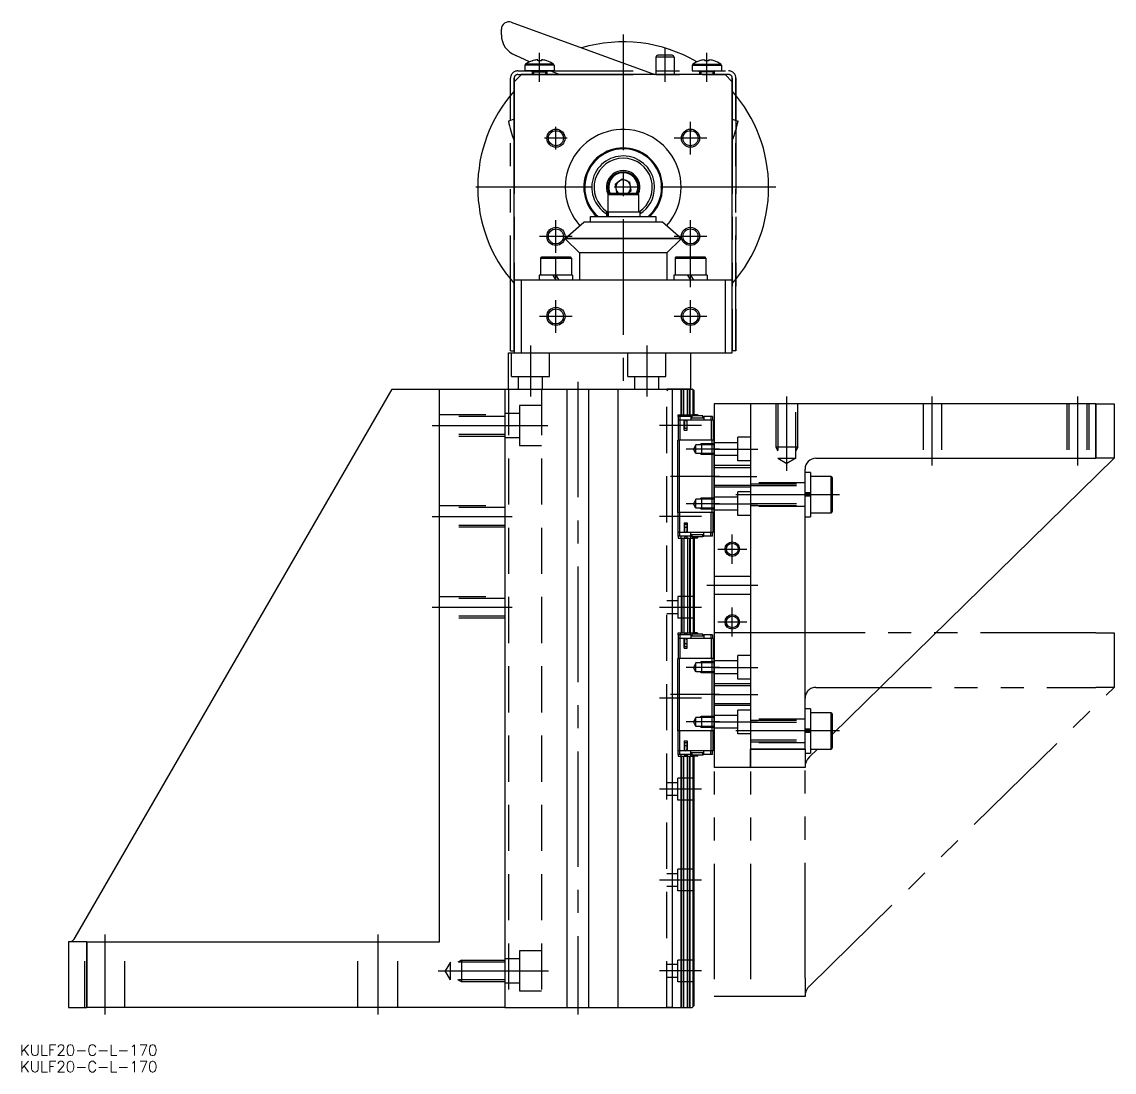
# Model space of a CAD drawing. Extents: x -165 to 419, y -413 to 152.
# Drawn here: x -165.4 to 135, y -413.3 to -124.5 of the extents above; entities that cross this region are included whole.
import ezdxf

# ---------------------------------------------------------------- set-up
doc = ezdxf.new("R2010")
doc.units = 0
for name, pattern in [('CENTER', [50.8, 31.75, -6.35, 6.35, -6.35]), ('DASHED', [19.05, 12.7, -6.35]), ('PHANTOM', [63.5, 31.75, -6.35, 6.35, -6.35, 6.35, -6.35])]:
    doc.linetypes.add(name, pattern=pattern)
doc.layers.get('0').update_dxf_attribs({"linetype": 'CONTINUOUS'})
doc.layers.add('CENTER', color=1, linetype='CENTER')
doc.styles.get("Standard").update_dxf_attribs({"font": 'txt.shx', "height": 3, "bigfont": 'bigfont.shx'})

# ---------------------------------------------------------------- blocks, each defined once
blk = doc.blocks.new('*U3')
at = {"color": 7, "linetype": 'CONTINUOUS'}
blk.add_text('KULF20-C-L-170', height=3, dxfattribs=at).set_placement((-165.87, -408.76))
blk = doc.blocks.new('*U4')
at = {"color": 7, "linetype": 'CONTINUOUS'}
blk.add_text('KULF20-C-L-170', height=3, dxfattribs=at).set_placement((-165.87, -413.32))

msp = doc.modelspace()

# ---------------------------------------------------------------- linework, layer by layer
at = {"color": 7, "linetype": 'CONTINUOUS'}
for p, q in [((-30.82, -124.62), (8.69, -139)), ((-33.5, -128.08), (-33.5, -126.5)), ((-25.75, -135.51), (-29.55, -133.72)), ((-23.51, -134.98), (-23.87, -134.98)), ((-23.51, -135.23), (-23.51, -134.98)), ((-22.48, -134.98), (-22.48, -135.23)), ((-22.13, -134.98), (-22.48, -134.98)), ((14, -134.2), (9, -134.2)), ((9, -134.2), (9, -138)), ((13.5, -133.7), (9.5, -133.7)), ((14, -134.2), (14, -139)), ((22.13, -134.98), (22.49, -134.98)), ((22.49, -134.98), (22.49, -135.23)), ((23.52, -135.23), (23.52, -134.98)), ((23.52, -134.98), (23.87, -134.98)), ((-19, -136.45), (-27, -136.45)), ((-27, -136.45), (-27, -138)), ((-19, -138), (-27, -138)), ((-19.15, -136.16), (-26.85, -136.16)), ((-24.99, -135.21), (-24.98, -135.23)), ((-21.02, -135.23), (-21.01, -135.21)), ((-17.57, -139), (-20.04, -138)), ((-19, -136.45), (-19, -138)), ((9, -138), (9, -139)), ((19, -136.45), (27, -136.45)), ((19, -136.45), (19, -137.97)), ((19, -138), (27, -138)), ((19.15, -136.16), (26.85, -136.16)), ((21.02, -135.23), (21.01, -135.21)), ((24.99, -135.21), (24.98, -135.23)), ((27, -136.45), (27, -137.99)), ((-30, -141), (-28, -139)), ((-30, -195.5), (-30, -141)), ((28, -139), (-28, -139)), ((-25, -138.2), (-21, -138.2)), ((-25, -138.2), (-25, -139)), ((-21, -138.2), (-21, -139)), ((25, -138.2), (21, -138.2)), ((21, -138.2), (21, -139)), ((25, -138.2), (25, -139)), ((28, -139), (30, -141)), ((30, -195.5), (30, -141)), ((-30, -151.27), (-31.58, -151.77)), ((30, -151.27), (31.58, -151.77)), ((-2.18, -169.1), (-0.31, -167.66)), ((-0.31, -167.66), (1.87, -168.56)), ((-2.18, -169.1), (-1.87, -171.44)), ((1.14, -171.7), (2.18, -170.9)), ((2.18, -170.9), (1.87, -168.56)), ((-4.25, -171.95), (4.25, -171.95)), ((-4.25, -171.95), (-4.25, -176.7)), ((4, -171.7), (-4, -171.7)), ((-1.23, -171.7), (-1.87, -171.44)), ((1.24, -171.62), (1.13, -171.7)), ((4.25, -171.95), (4.25, -176.7)), ((-4.6, -176.7), (-4.6, -178)), ((-4.6, -176.7), (-4.33, -176.7)), ((-4.33, -178), (-4.33, -176.7)), ((-4.03, -176.7), (-4.33, -176.7)), ((-4.03, -178), (-4.03, -176.7)), ((-4.03, -176.7), (4.6, -176.7)), ((4.6, -176.7), (4.6, -178)), ((-15.92, -184.07), (-10.82, -179.56)), ((10.82, -179.56), (-10.82, -179.56)), ((-9, -178), (9, -178)), ((-9, -179.56), (-9, -178)), ((9, -178), (9, -179.56)), ((15.93, -184.07), (10.82, -179.56)), ((15.93, -184.07), (-15.92, -184.07)), ((-15.92, -184.21), (-15.92, -184.07)), ((15.93, -184.21), (-15.92, -184.21)), ((-15.92, -184.21), (-12, -188)), ((15.93, -184.21), (12, -188)), ((15.93, -184.21), (15.93, -184.07)), ((-14.5, -189.2), (-22.5, -189.2)), ((12, -188), (-12, -188)), ((-12, -188), (-12, -195.5)), ((12, -188), (12, -195.5)), ((22.5, -189.2), (14.5, -189.2)), ((-22.75, -189.45), (-14.25, -189.45)), ((-22.75, -189.45), (-22.75, -194.2)), ((-14.25, -189.45), (-14.25, -194.2)), ((14.25, -189.45), (22.75, -189.45)), ((14.25, -189.45), (14.25, -194.2)), ((22.75, -189.45), (22.75, -194.2)), ((-13.9, -194.2), (-23.1, -194.2)), ((-23.1, -194.2), (-23.1, -195.5)), ((-19.31, -194.2), (-18.5, -195.5)), ((-18.5, -194.2), (-17.69, -195.5)), ((-13.9, -194.2), (-13.9, -195.5)), ((23.1, -194.2), (13.9, -194.2)), ((13.9, -194.2), (13.9, -195.5)), ((17.69, -194.2), (18.5, -195.5)), ((18.5, -194.2), (19.31, -195.5)), ((23.1, -194.2), (23.1, -195.5)), ((-30, -195.5), (-30, -215.5)), ((-28, -195.5), (-30, -195.5)), ((28, -195.5), (-28, -195.5)), ((-28, -215.5), (-28, -195.5)), ((30, -195.5), (28, -195.5)), ((28, -195.5), (28, -215.5)), ((30, -215.5), (30, -195.5)), ((-31.5, -215.5), (30, -215.5)), ((-31.5, -225.5), (-31.5, -215.5)), ((18.5, -215.5), (18.5, -225.5)), ((-150.67, -376.3), (-63.52, -225.5)), ((-63.52, -225.5), (-50.5, -225.5)), ((-63.52, -225.5), (-32.5, -225.5)), ((-50.5, -377.5), (-50.5, -225.5)), ((-50.5, -225.5), (-32.5, -225.5)), ((-32.5, -225.5), (-32.5, -395.5)), ((-32.5, -225.5), (-32.5, -395.5)), ((-32.5, -225.5), (-15.8, -225.5)), ((-32.5, -225.5), (19, -225.5)), ((-31.5, -225.5), (18.5, -225.5)), ((-31.5, -225.5), (18.5, -225.5)), ((-15.5, -225.5), (-15.5, -395.5)), ((-9.5, -225.5), (-9.5, -395.5)), ((-9.2, -225.5), (-2.5, -225.5)), ((-1.5, -225.5), (-1.5, -395.5)), ((12.5, -225.5), (12, -225.5)), ((12, -225.5), (12.49, -225.5)), ((12.49, -225.5), (15.95, -225.5)), ((15.95, -225.5), (12.5, -225.5)), ((13.5, -225.5), (13.5, -395.5)), ((15.94, -232.55), (15.94, -225.5)), ((18.55, -225.5), (15.95, -225.5)), ((15.95, -225.5), (18.5, -225.5)), ((16.15, -232.55), (16.15, -225.5)), ((16.7, -232.55), (16.7, -225.5)), ((17.7, -232.55), (17.7, -225.5)), ((18.25, -232.55), (18.25, -225.5)), ((18.46, -232.55), (18.46, -225.5)), ((18.5, -225.5), (18.55, -225.5)), ((18.5, -225.5), (18.55, -225.5)), ((19.5, -226), (19, -225.5)), ((19.2, -232.55), (19.2, -225.7)), ((19.5, -232.55), (19.5, -226)), ((25, -229.5), (25, -329.5)), ((35, -229.5), (25, -229.5)), ((35, -229.5), (35, -329.5)), ((35, -229.5), (35, -324.5)), ((130, -229.5), (35, -229.5)), ((130, -244.5), (130, -229.5)), ((130, -229.5), (130, -244.5)), ((130, -229.5), (135, -229.5)), ((135, -229.5), (135, -244.5)), ((15.1, -232.55), (15.89, -232.55)), ((15.1, -233.05), (15.1, -232.55)), ((15.1, -233.05), (15.1, -234.05)), ((15.6, -233.05), (15.1, -233.05)), ((15.1, -234.05), (15.1, -239.55)), ((15.6, -234.05), (15.1, -234.05)), ((18.6, -233.05), (15.6, -233.05)), ((15.6, -233.05), (15.6, -234.05)), ((15.6, -234.05), (15.6, -239.55)), ((16.8, -234.05), (15.6, -234.05)), ((15.89, -233.05), (15.89, -232.55)), ((15.89, -232.55), (16.76, -232.55)), ((17.02, -233.05), (16.76, -232.55)), ((16.76, -232.55), (16.85, -232.55)), ((17.6, -234.05), (16.8, -234.05)), ((16.8, -236.75), (16.8, -234.05)), ((16.85, -232.55), (17.55, -232.55)), ((17.11, -233.05), (16.85, -232.55)), ((17.11, -233.05), (17.11, -233.05)), ((17.29, -233.05), (17.55, -232.55)), ((17.38, -233.05), (17.64, -232.55)), ((17.55, -232.55), (17.64, -232.55)), ((24.2, -234.05), (17.6, -234.05)), ((17.6, -236.75), (17.6, -234.05)), ((17.64, -232.55), (18.51, -232.55)), ((18.51, -232.55), (19.13, -232.55)), ((18.51, -233.05), (18.51, -232.55)), ((18.6, -233.05), (18.6, -234.05)), ((18.6, -233.05), (18.9, -233.05)), ((22.2, -233.45), (18.6, -233.45)), ((18.9, -232.85), (18.9, -233.45)), ((21.9, -232.85), (18.9, -232.85)), ((19.13, -232.55), (19.13, -232.85)), ((20.43, -232.55), (19.13, -232.55)), ((20.43, -232.55), (20.61, -232.85)), ((21.9, -233.45), (21.9, -232.85)), ((21.9, -233.05), (22.2, -233.05)), ((24.1, -233.05), (22.2, -233.05)), ((22.2, -233.05), (22.2, -234.05)), ((24.1, -233.05), (24.1, -234.05)), ((24.6, -233.05), (24.1, -233.05)), ((24.2, -234.05), (24.2, -239.55)), ((24.7, -234.05), (24.2, -234.05)), ((24.6, -233.05), (24.6, -234.05)), ((24.7, -234.05), (24.7, -239.55)), ((16.8, -234.85), (16.85, -234.85)), ((16.8, -235.31), (16.85, -235.31)), ((16.8, -236.75), (17.6, -236.75)), ((16.85, -234.4), (16.85, -235.45)), ((16.85, -235.45), (17.2, -235.45)), ((16.85, -235.45), (16.85, -236.25)), ((16.85, -236.25), (17.2, -236.25)), ((17.2, -235.45), (17.55, -235.45)), ((17.2, -236.25), (17.55, -236.25)), ((17.55, -235.45), (17.55, -234.4)), ((17.55, -234.85), (17.6, -234.85)), ((17.55, -235.31), (17.6, -235.31)), ((17.55, -236.25), (17.55, -235.45)), ((15, -259.45), (15, -239.55)), ((15.5, -239.55), (15, -239.55)), ((15.5, -259.45), (15.5, -239.55)), ((24.5, -239.55), (15.5, -239.55)), ((24.5, -259.45), (24.5, -239.55)), ((25, -239.55), (24.5, -239.55)), ((25, -259.45), (25, -239.55)), ((53, -244.5), (130, -244.5)), ((57.5, -320.47), (135, -244.5)), ((135, -244.5), (130, -244.5)), ((50, -324.5), (50, -247.5)), ((51.5, -248.38), (50, -248.38)), ((51.5, -248.38), (51.5, -254.01)), ((57.2, -249.48), (51.5, -249.48)), ((57.2, -254.03), (57.2, -249.48)), ((57.5, -249.78), (57.5, -254.06)), ((51.5, -254.01), (50, -254.01)), ((50, -254.24), (51.4, -254.24)), ((50, -254.72), (51.4, -254.72)), ((51.5, -254.96), (50, -254.96)), ((51.25, -254.72), (51.25, -254.24)), ((51.5, -254.09), (51.5, -254.01)), ((51.5, -254.03), (51.5, -254.96)), ((51.5, -254.88), (51.5, -254.96)), ((51.5, -254.96), (51.5, -260.58)), ((57.2, -259.48), (57.2, -254.03)), ((57.5, -254.06), (57.5, -259.18)), ((15.5, -259.45), (15, -259.45)), ((15.1, -264.95), (15.1, -259.45)), ((24.5, -259.45), (15.5, -259.45)), ((15.6, -264.95), (15.6, -259.45)), ((24.2, -264.95), (24.2, -259.45)), ((25, -259.45), (24.5, -259.45)), ((24.7, -264.95), (24.7, -259.45)), ((50, -260.58), (51.5, -260.58)), ((51.5, -259.48), (57.2, -259.48)), ((16.8, -262.25), (17.6, -262.25)), ((16.8, -262.25), (16.8, -264.95)), ((16.8, -263.69), (16.85, -263.69)), ((16.8, -264.15), (16.85, -264.15)), ((16.85, -262.75), (16.85, -263.55)), ((17.2, -262.75), (16.85, -262.75)), ((17.2, -263.55), (16.85, -263.55)), ((16.85, -263.55), (16.85, -264.6)), ((17.55, -262.75), (17.2, -262.75)), ((17.55, -263.55), (17.2, -263.55)), ((17.55, -263.55), (17.55, -262.75)), ((17.55, -264.6), (17.55, -263.55)), ((17.55, -263.69), (17.6, -263.69)), ((17.55, -264.15), (17.6, -264.15)), ((17.6, -262.25), (17.6, -264.95)), ((15.1, -265.95), (15.1, -264.95)), ((15.6, -264.95), (15.1, -264.95)), ((15.1, -265.95), (15.1, -266.45)), ((15.6, -265.95), (15.1, -265.95)), ((15.1, -266.45), (15.89, -266.45)), ((15.6, -265.95), (15.6, -264.95)), ((16.8, -264.95), (15.6, -264.95)), ((18.6, -265.95), (15.6, -265.95)), ((15.89, -265.95), (15.89, -266.45)), ((15.89, -266.45), (16.76, -266.45)), ((15.94, -266.45), (15.94, -292.55)), ((16.15, -266.45), (16.15, -292.55)), ((16.7, -266.45), (16.7, -292.55)), ((17.02, -265.95), (16.76, -266.45)), ((16.76, -266.45), (16.85, -266.45)), ((17.6, -264.95), (16.8, -264.95)), ((17.11, -265.95), (16.85, -266.45)), ((16.85, -266.45), (17.55, -266.45)), ((17.11, -265.95), (17.11, -265.95)), ((17.29, -265.95), (17.55, -266.45)), ((17.38, -265.95), (17.64, -266.45)), ((17.55, -266.45), (17.64, -266.45)), ((24.2, -264.95), (17.6, -264.95)), ((17.64, -266.45), (18.51, -266.45)), ((17.7, -266.45), (17.7, -292.55)), ((18.25, -266.45), (18.25, -292.55)), ((18.46, -266.45), (18.46, -292.55)), ((18.51, -265.95), (18.51, -266.45)), ((18.51, -266.45), (19.13, -266.45)), ((18.6, -265.95), (18.6, -264.95)), ((22.2, -265.55), (18.6, -265.55)), ((18.6, -265.95), (18.9, -265.95)), ((18.9, -265.55), (18.9, -266.15)), ((21.9, -266.15), (18.9, -266.15)), ((19.13, -266.45), (19.13, -266.15)), ((20.43, -266.45), (19.13, -266.45)), ((19.2, -266.45), (19.2, -292.55)), ((19.5, -266.45), (19.5, -292.55)), ((20.43, -266.45), (20.61, -266.15)), ((21.9, -266.15), (21.9, -265.55)), ((21.9, -265.95), (22.2, -265.95)), ((22.2, -265.95), (22.2, -264.95)), ((24.1, -265.95), (22.2, -265.95)), ((24.1, -265.95), (24.1, -264.95)), ((24.6, -265.95), (24.1, -265.95)), ((24.7, -264.95), (24.2, -264.95)), ((24.6, -265.95), (24.6, -264.95)), ((15.1, -292.55), (15.89, -292.55)), ((15.1, -293.05), (15.1, -292.55)), ((15.1, -293.05), (15.1, -294.05)), ((15.6, -293.05), (15.1, -293.05)), ((15.1, -294.05), (15.1, -299.55)), ((15.6, -294.05), (15.1, -294.05)), ((18.6, -293.05), (15.6, -293.05)), ((15.6, -293.05), (15.6, -294.05)), ((15.6, -294.05), (15.6, -299.55)), ((16.8, -294.05), (15.6, -294.05)), ((15.89, -292.55), (16.76, -292.55)), ((15.89, -293.05), (15.89, -292.55)), ((17.02, -293.05), (16.76, -292.55)), ((16.76, -292.55), (16.85, -292.55)), ((16.8, -296.75), (16.8, -294.05)), ((17.6, -294.05), (16.8, -294.05)), ((16.85, -292.55), (17.55, -292.55)), ((17.11, -293.05), (16.85, -292.55)), ((17.11, -293.05), (17.11, -293.05)), ((17.29, -293.05), (17.55, -292.55)), ((17.38, -293.05), (17.64, -292.55)), ((17.55, -292.55), (17.64, -292.55)), ((17.6, -296.75), (17.6, -294.05)), ((24.2, -294.05), (17.6, -294.05)), ((17.64, -292.55), (18.51, -292.55)), ((18.51, -292.55), (19.13, -292.55)), ((18.51, -293.05), (18.51, -292.55)), ((18.6, -293.05), (18.6, -294.05)), ((18.6, -293.05), (18.9, -293.05)), ((22.2, -293.45), (18.6, -293.45)), ((18.9, -292.85), (18.9, -293.45)), ((21.9, -292.85), (18.9, -292.85)), ((19.13, -292.55), (19.13, -292.85)), ((20.43, -292.55), (19.13, -292.55)), ((20.43, -292.55), (20.61, -292.85)), ((21.9, -293.45), (21.9, -292.85)), ((21.9, -293.05), (22.2, -293.05)), ((24.1, -293.05), (22.2, -293.05)), ((22.2, -293.05), (22.2, -294.05)), ((24.1, -293.05), (24.1, -294.05)), ((24.6, -293.05), (24.1, -293.05)), ((24.2, -294.05), (24.2, -299.55)), ((24.7, -294.05), (24.2, -294.05)), ((24.6, -293.05), (24.6, -294.05)), ((24.7, -294.05), (24.7, -299.55)), ((16.8, -294.85), (16.85, -294.85)), ((16.8, -295.31), (16.85, -295.31)), ((16.8, -296.75), (17.6, -296.75)), ((16.85, -294.4), (16.85, -295.45)), ((16.85, -295.45), (17.2, -295.45)), ((16.85, -295.45), (16.85, -296.25)), ((16.85, -296.25), (17.2, -296.25)), ((17.2, -295.45), (17.55, -295.45)), ((17.2, -296.25), (17.55, -296.25)), ((17.55, -295.45), (17.55, -294.4)), ((17.55, -294.85), (17.6, -294.85)), ((17.55, -295.31), (17.6, -295.31)), ((17.55, -296.25), (17.55, -295.45)), ((15, -319.45), (15, -299.55)), ((15.5, -299.55), (15, -299.55)), ((15.5, -319.45), (15.5, -299.55)), ((24.5, -299.55), (15.5, -299.55)), ((24.5, -319.45), (24.5, -299.55)), ((25, -299.55), (24.5, -299.55)), ((25, -319.45), (25, -299.55)), ((51.5, -313.38), (50, -313.38)), ((51.5, -313.38), (51.5, -319.01)), ((57.2, -314.48), (51.5, -314.48)), ((57.2, -319.03), (57.2, -314.48)), ((57.5, -314.78), (57.5, -319.06)), ((15.5, -319.45), (15, -319.45)), ((15.1, -324.95), (15.1, -319.45)), ((24.5, -319.45), (15.5, -319.45)), ((15.6, -324.95), (15.6, -319.45)), ((24.2, -324.95), (24.2, -319.45)), ((25, -319.45), (24.5, -319.45)), ((24.7, -324.95), (24.7, -319.45)), ((51.5, -319.01), (50, -319.01)), ((50, -319.24), (51.4, -319.24)), ((50, -319.72), (51.4, -319.72)), ((51.5, -319.96), (50, -319.96)), ((51.25, -319.72), (51.25, -319.24)), ((51.5, -319.09), (51.5, -319.01)), ((51.5, -319.03), (51.5, -319.96)), ((51.5, -319.88), (51.5, -319.96)), ((51.5, -319.96), (51.5, -325.58)), ((57.2, -324.48), (57.2, -319.03)), ((57.5, -319.06), (57.5, -324.18)), ((16.8, -322.25), (17.6, -322.25)), ((16.8, -322.25), (16.8, -324.95)), ((16.8, -323.69), (16.85, -323.69)), ((16.8, -324.15), (16.85, -324.15)), ((17.2, -322.75), (16.85, -322.75)), ((16.85, -322.75), (16.85, -323.55)), ((17.2, -323.55), (16.85, -323.55)), ((16.85, -323.55), (16.85, -324.6)), ((17.55, -322.75), (17.2, -322.75)), ((17.55, -323.55), (17.2, -323.55)), ((17.55, -323.55), (17.55, -322.75)), ((17.55, -324.6), (17.55, -323.55)), ((17.55, -323.69), (17.6, -323.69)), ((17.55, -324.15), (17.6, -324.15)), ((17.6, -322.25), (17.6, -324.95)), ((15.6, -324.95), (15.1, -324.95)), ((15.1, -325.95), (15.1, -324.95)), ((15.6, -325.95), (15.1, -325.95)), ((15.1, -325.95), (15.1, -326.45)), ((15.1, -326.45), (15.89, -326.45)), ((16.8, -324.95), (15.6, -324.95)), ((15.6, -325.95), (15.6, -324.95)), ((18.6, -325.95), (15.6, -325.95)), ((15.89, -325.95), (15.89, -326.45)), ((15.89, -326.45), (16.76, -326.45)), ((15.94, -395.5), (15.94, -326.45)), ((16.15, -395.5), (16.15, -326.45)), ((16.7, -395.5), (16.7, -326.45)), ((17.02, -325.95), (16.76, -326.45)), ((16.76, -326.45), (16.85, -326.45)), ((17.6, -324.95), (16.8, -324.95)), ((17.11, -325.95), (16.85, -326.45)), ((16.85, -326.45), (17.55, -326.45)), ((17.11, -325.95), (17.11, -325.95)), ((17.29, -325.95), (17.55, -326.45)), ((17.38, -325.95), (17.64, -326.45)), ((17.55, -326.45), (17.64, -326.45)), ((24.2, -324.95), (17.6, -324.95)), ((17.64, -326.45), (18.51, -326.45)), ((17.7, -395.5), (17.7, -326.45)), ((18.25, -395.5), (18.25, -326.45)), ((18.46, -395.5), (18.46, -326.45)), ((18.51, -325.95), (18.51, -326.45)), ((18.51, -326.45), (19.13, -326.45)), ((18.6, -325.95), (18.6, -324.95)), ((22.2, -325.55), (18.6, -325.55)), ((18.6, -325.95), (18.9, -325.95)), ((18.9, -325.55), (18.9, -326.15)), ((21.9, -326.15), (18.9, -326.15)), ((19.13, -326.45), (19.13, -326.15)), ((20.43, -326.45), (19.13, -326.45)), ((19.2, -395.3), (19.2, -326.45)), ((19.5, -395), (19.5, -326.45)), ((20.43, -326.45), (20.61, -326.15)), ((21.9, -326.15), (21.9, -325.55)), ((21.9, -325.95), (22.2, -325.95)), ((22.2, -325.95), (22.2, -324.95)), ((24.1, -325.95), (22.2, -325.95)), ((24.1, -325.95), (24.1, -324.95)), ((24.6, -325.95), (24.1, -325.95)), ((24.7, -324.95), (24.2, -324.95)), ((24.6, -325.95), (24.6, -324.95)), ((35, -329.5), (35, -324.5)), ((35, -324.5), (50, -324.5)), ((50, -324.5), (35, -324.5)), ((50, -324.5), (50, -329.5)), ((50, -325.58), (51.5, -325.58)), ((51.2, -326.64), (53.4, -324.48)), ((51.5, -324.48), (57.2, -324.48)), ((35, -329.5), (25, -329.5)), ((50, -329.5), (35, -329.5)), ((-147.5, -377.5), (-152.5, -377.5)), ((-152.5, -377.5), (-152.5, -395.5)), ((-147.5, -377.5), (-50.5, -377.5)), ((-147.5, -395.5), (-147.5, -377.5)), ((-147.5, -377.5), (-147.5, -395.5)), ((-152.5, -395.5), (-147.5, -395.5)), ((-32.5, -395.5), (-147.5, -395.5)), ((-32.5, -395.5), (19, -395.5)), ((19.5, -395), (19, -395.5))]:
    msp.add_line(p, q, dxfattribs=at)
at = {"color": 3, "linetype": 'PHANTOM'}
for p, q in [((-29, -138), (29, -138)), ((-31, -215), (-31, -140)), ((-30, -215), (-30, -140)), ((-30, -140), (-30, -215)), ((-29, -139), (29, -139)), ((29, -139), (-29, -139)), ((30, -140), (30, -215)), ((30, -215), (30, -140)), ((31, -215), (31, -140)), ((31, -140), (31, -215)), ((-31, -215), (-30, -215)), ((31, -215), (30, -215)), ((25, -292.5), (25, -392.5)), ((35, -292.5), (25, -292.5)), ((35, -292.5), (35, -387.5)), ((35, -292.5), (35, -392.5)), ((130, -292.5), (35, -292.5)), ((130, -292.5), (135, -292.5)), ((135, -292.5), (135, -307.5)), ((51.2, -389.64), (135, -307.5)), ((53, -307.5), (130, -307.5)), ((135, -307.5), (130, -307.5)), ((50, -387.5), (50, -310.5)), ((50, -387.5), (50, -392.5)), ((35, -392.5), (25, -392.5)), ((50, -392.5), (35, -392.5))]:
    msp.add_line(p, q, dxfattribs=at)
at = {"color": 3, "linetype": 'CONTINUOUS'}
for p, q in [((-24.62, -138.2), (-24.62, -139)), ((-21.38, -138.2), (-21.38, -139)), ((21.38, -138.2), (21.38, -139)), ((24.62, -138.2), (24.62, -139))]:
    msp.add_line(p, q, dxfattribs=at)
at = {"color": 3, "linetype": 'DASHED'}
for p, q in [((-30.75, -222), (-30.75, -215.5)), ((-20.25, -222), (-20.25, -215.5)), ((1.25, -222), (1.25, -215.5)), ((11.75, -222), (11.75, -215.5)), ((-30.75, -222), (-20.25, -222)), ((-28.8, -225.5), (-28.8, -222)), ((-22.2, -225.5), (-22.2, -222)), ((1.25, -222), (11.75, -222)), ((3.2, -225.5), (3.2, -222)), ((9.8, -225.5), (9.8, -222)), ((-31.5, -225.5), (-31.5, -395.5)), ((-22.5, -225.5), (-22.5, -395.5)), ((12, -395.5), (12, -225.5)), ((12.5, -225.5), (12, -226)), ((13.5, -225.5), (12.5, -225.5)), ((-28.5, -230), (-28.5, -238.8)), ((-22.5, -230), (-28.5, -230)), ((42, -229.5), (42, -241.5)), ((42.54, -229.5), (42.54, -244.5)), ((47.46, -244.5), (47.46, -229.5)), ((48, -241.5), (48, -229.5)), ((82.5, -229.5), (82.5, -244.5)), ((87.5, -229.5), (87.5, -244.5)), ((122, -229.5), (122, -244.5)), ((122.54, -229.5), (122.54, -244.5)), ((127.46, -229.5), (127.46, -244.5)), ((128, -229.5), (128, -244.5)), ((-50.5, -232.5), (-32.5, -232.5)), ((-32.5, -233.04), (-50.5, -233.04)), ((-28.5, -232.2), (-32.5, -232.2)), ((-32.5, -237.96), (-50.5, -237.96)), ((-32.5, -238.5), (-50.5, -238.5)), ((-32.5, -238.8), (-28.5, -238.8)), ((-28.5, -238.8), (-28.5, -241)), ((31.5, -240.25), (25, -240.25)), ((31.5, -245.25), (31.5, -238.75)), ((35, -238.75), (31.5, -238.75)), ((-28.5, -241), (-22.5, -241)), ((20, -240.77), (19.29, -242)), ((20, -243.23), (19.29, -242)), ((20, -243.23), (20, -240.77)), ((25, -240.77), (20, -240.77)), ((25, -243.23), (20, -243.23)), ((21.5, -240.5), (21.03, -240.77)), ((21.5, -243.5), (21.03, -243.23)), ((21.5, -240.5), (21.5, -243.5)), ((25, -240.5), (21.5, -240.5)), ((48, -241.5), (42, -241.5)), ((42, -241.5), (42.54, -242.44)), ((48, -241.5), (47.46, -242.44)), ((25, -243.5), (21.5, -243.5)), ((31.5, -243.75), (25, -243.75)), ((35, -245.25), (31.5, -245.25)), ((42.54, -244.5), (45, -245.92)), ((42.54, -244.5), (47.46, -244.5)), ((47.46, -244.5), (45, -245.92)), ((35, -246.5), (25, -246.5)), ((25, -247.04), (35, -247.04)), ((35, -251.96), (25, -251.96)), ((50, -251.25), (35, -251.25)), ((35, -251.5), (50, -251.5)), ((35, -252.04), (50, -252.04)), ((35, -252.5), (25, -252.5)), ((31.5, -255.25), (25, -255.25)), ((35, -253.75), (31.5, -253.75)), ((31.5, -260.25), (31.5, -253.75)), ((-50.5, -257.5), (-32.5, -257.5)), ((-32.5, -258.04), (-50.5, -258.04)), ((20, -255.77), (19.29, -257)), ((20, -258.23), (19.29, -257)), ((25, -255.77), (20, -255.77)), ((20, -258.23), (20, -255.77)), ((25, -258.23), (20, -258.23)), ((21.5, -255.5), (21.03, -255.77)), ((21.5, -258.5), (21.03, -258.23)), ((25, -255.5), (21.5, -255.5)), ((21.5, -255.5), (21.5, -258.5)), ((35, -256.96), (50, -256.96)), ((35, -257.5), (50, -257.5)), ((50, -257.75), (35, -257.75)), ((25, -258.5), (21.5, -258.5)), ((31.5, -258.75), (25, -258.75)), ((35, -260.25), (31.5, -260.25)), ((-32.5, -262.96), (-50.5, -262.96)), ((-32.5, -263.5), (-50.5, -263.5)), ((35, -277), (25, -277)), ((35, -282), (25, -282)), ((-50.5, -282.5), (-32.5, -282.5)), ((-32.5, -283.04), (-50.5, -283.04)), ((15, -283.75), (12, -283.75)), ((19.5, -282.5), (15, -282.5)), ((15, -282.5), (15, -288.5)), ((-32.5, -287.96), (-50.5, -287.96)), ((15, -287.25), (12, -287.25)), ((-32.5, -288.5), (-50.5, -288.5)), ((19.5, -288.5), (15, -288.5)), ((31.5, -300.25), (25, -300.25)), ((35, -298.75), (31.5, -298.75)), ((31.5, -305.25), (31.5, -298.75)), ((20, -300.77), (19.29, -302)), ((20, -303.23), (19.29, -302)), ((25, -300.77), (20, -300.77)), ((20, -303.23), (20, -300.77)), ((25, -303.23), (20, -303.23)), ((21.5, -300.5), (21.03, -300.77)), ((21.5, -303.5), (21.03, -303.23)), ((25, -300.5), (21.5, -300.5)), ((21.5, -300.5), (21.5, -303.5)), ((25, -303.5), (21.5, -303.5)), ((31.5, -303.75), (25, -303.75)), ((35, -305.25), (31.5, -305.25)), ((35, -306.5), (25, -306.5)), ((35, -307.04), (25, -307.04)), ((25, -311.96), (35, -311.96)), ((35, -312.5), (25, -312.5)), ((31.5, -315.25), (25, -315.25)), ((31.5, -320.25), (31.5, -313.75)), ((35, -313.75), (31.5, -313.75)), ((20, -315.77), (19.29, -317)), ((20, -318.23), (19.29, -317)), ((20, -318.23), (20, -315.77)), ((25, -315.77), (20, -315.77)), ((25, -318.23), (20, -318.23)), ((21.5, -315.5), (21.03, -315.77)), ((21.5, -318.5), (21.03, -318.23)), ((21.5, -315.5), (21.5, -318.5)), ((25, -315.5), (21.5, -315.5)), ((50, -316.25), (35, -316.25)), ((35, -316.5), (50, -316.5)), ((35, -317.04), (50, -317.04)), ((25, -318.5), (21.5, -318.5)), ((31.5, -318.75), (25, -318.75)), ((35, -320.25), (31.5, -320.25)), ((35, -321.96), (50, -321.96)), ((35, -322.5), (50, -322.5)), ((50, -322.75), (35, -322.75)), ((15, -338.5), (15, -332.5)), ((19.5, -332.5), (15, -332.5)), ((15, -333.75), (12, -333.75)), ((15, -337.25), (12, -337.25)), ((19.5, -338.5), (15, -338.5)), ((15, -358.75), (12, -358.75)), ((15, -363.5), (15, -357.5)), ((19.5, -357.5), (15, -357.5)), ((15, -362.25), (12, -362.25)), ((19.5, -363.5), (15, -363.5)), ((-148, -395.5), (-148, -377.5)), ((-137, -395.5), (-137, -377.5)), ((-73, -395.5), (-73, -377.5)), ((-62, -395.5), (-62, -377.5)), ((-22.5, -380), (-28.5, -380)), ((-28.5, -380), (-28.5, -388.8)), ((-47.5, -383.04), (-48.92, -385.5)), ((-32.5, -383.04), (-47.5, -383.04)), ((-47.5, -387.96), (-47.5, -383.04)), ((-44.5, -382.5), (-45.44, -383.04)), ((-44.5, -382.5), (-32.5, -382.5)), ((-44.5, -382.5), (-44.5, -388.5)), ((-28.5, -382.2), (-32.5, -382.2)), ((15, -383.75), (12, -383.75)), ((19.5, -382.5), (15, -382.5)), ((15, -388.5), (15, -382.5)), ((-47.5, -387.96), (-48.92, -385.5)), ((15, -387.25), (12, -387.25)), ((-32.5, -387.96), (-47.5, -387.96)), ((-44.5, -388.5), (-45.44, -387.96)), ((-32.5, -388.5), (-44.5, -388.5)), ((-32.5, -388.8), (-28.5, -388.8)), ((-28.5, -388.8), (-28.5, -391)), ((19.5, -388.5), (15, -388.5)), ((-28.5, -391), (-22.5, -391)), ((13.5, -395.5), (12, -395.5))]:
    msp.add_line(p, q, dxfattribs=at)
at = {"color": 3, "linetype": 'CONTINUOUS'}
for centre, radius in [((-18.5, -156.5), 2.5), ((18.5, -156.5), 2.5), ((-18.5, -183.5), 2.5), ((18.5, -183.5), 2.5), ((-18.5, -205.5), 2.5), ((18.5, -205.5), 2.5), ((30, -269.5), 2), ((30, -289.5), 2)]:
    msp.add_circle(centre, radius, dxfattribs=at)
at = {"color": 7, "linetype": 'CONTINUOUS'}
for centre, radius in [((-18.5, -156.5), 2.07), ((18.5, -156.5), 2.07), ((-18.5, -183.5), 2.07), ((18.5, -183.5), 2.07), ((-18.5, -205.5), 2.07), ((18.5, -205.5), 2.07), ((30, -269.5), 1.62), ((30, -289.5), 1.62)]:
    msp.add_circle(centre, radius, dxfattribs=at)
for centre, radius, start, end in [((-31.5, -126.5), 2, 70, 180), ((-27.5, -128.08), 6, 180, 250), ((0, -170), 40, 59.5764, 106.6233), ((-23, -141.4), 6.48, 97.6968, 107.8351), ((-23, -141.4), 6.48, 72.1649, 82.3032), ((9.5, -134.2), 0.5, 90, 180), ((13.5, -134.2), 0.5, 0, 90), ((23, -141.4), 6.48, 97.6968, 107.8351), ((23, -141.4), 6.48, 72.1649, 82.3032), ((-26.64, -136.45), 0.36, 126.3584, 180), ((-23, -141.4), 6.5, 107.8626, 126.3584), ((-25.2, -138.2), 0.2, 0, 90), ((-23, -142.39), 7.18, 85.8857, 94.1143), ((-23, -141.4), 6.5, 53.6416, 72.1374), ((-20.8, -138.2), 0.2, 90, 180), ((-19.36, -136.45), 0.36, 0, 53.6416), ((19.36, -136.45), 0.36, 126.3584, 180), ((23, -141.4), 6.5, 107.8626, 126.3584), ((20.8, -138.2), 0.2, 0, 90), ((23, -142.39), 7.18, 85.8857, 94.1143), ((23, -141.4), 6.5, 53.6416, 72.1374), ((25.2, -138.2), 0.2, 90, 180), ((26.64, -136.45), 0.36, 0, 53.6416), ((0, -170), 40, 138.5904, 221.4096), ((0, -170), 40, 0, 41.4096), ((-5.73, -147), 26.28, 190.4514, 202.5815), ((5.73, -147), 26.28, 337.4185, 349.5486), ((0, -170), 15.93, 0, 221.4611), ((0, -170), 10.82, 0, 227.6756), ((0, -170), 10.57, 0, 229.1786), ((0, -170), 8.63, 0, 237.7963), ((0, -170), 8, 303.1229, 236.8771), ((0, -170), 4.6, 336.5437, 203.4563), ((0, -170), 4.25, 336.4218, 203.5782), ((0, -170), 4, 334.8493, 205.1507), ((0, -170), 2.04, 67.5517, 127.5517), ((0, -170), 2.04, 7.5517, 67.5517), ((0, -170), 2.04, 127.5517, 187.5517), ((0, -170), 2.04, 187.5517, 236.3582), ((0, -170), 2.04, 307.5517, 7.5517), ((0, -170), 8.63, 302.2037, 0), ((0, -170), 10.57, 310.8214, 0), ((0, -170), 10.82, 312.3244, 0), ((0, -170), 15.93, 318.7504, 0), ((0, -170), 40, 318.5904, 0), ((-4, -171.95), 0.25, 90, 180), ((4, -171.95), 0.25, 0, 90), ((-22.5, -189.45), 0.25, 90, 180), ((-14.5, -189.45), 0.25, 0, 90), ((14.5, -189.45), 0.25, 90, 180), ((22.5, -189.45), 0.25, 0, 90), ((17.2, -234.4), 0.35, 90, 180), ((17.2, -234.4), 0.35, 0, 90), ((53, -247.5), 3, 90, 180), ((57.2, -249.78), 0.3, 0, 90), ((57.2, -259.18), 0.3, 270, 0), ((17.2, -264.6), 0.35, 180, 270), ((17.2, -264.6), 0.35, 270, 0), ((17.2, -294.4), 0.35, 90, 180), ((17.2, -294.4), 0.35, 0, 90), ((57.2, -314.78), 0.3, 0, 90), ((57.2, -324.18), 0.3, 270, 0), ((17.2, -324.6), 0.35, 180, 270), ((17.2, -324.6), 0.35, 270, 0), ((54, -329.5), 4, 134.428, 180), ((-152.5, -375.5), 2, 270, 336.5392)]:
    msp.add_arc(centre, radius, start, end, dxfattribs=at)
at = {"color": 3, "linetype": 'PHANTOM'}
for centre, radius, start, end in [((-29, -140), 2, 90, 180), ((29, -140), 2, 0, 90), ((-29, -140), 1, 90, 180), ((29, -140), 1, 0, 90), ((53, -310.5), 3, 90, 180), ((54, -392.5), 4, 134.428, 180)]:
    msp.add_arc(centre, radius, start, end, dxfattribs=at)
at = {"layer": 'CENTER', "color": 1, "linetype": 'CENTER'}
for p, q in [((0, -128), (0, -227.5)), ((11.5, -141), (11.5, -131.7)), ((-23, -141), (-23, -132.98)), ((23, -141), (23, -132.98)), ((18.5, -161), (18.5, -152)), ((-18.5, -159.64), (-18.5, -153.35)), ((-15.39, -156.5), (-21.61, -156.5)), ((23, -156.5), (14, -156.5)), ((42, -170), (-42, -170)), ((-18.5, -188), (-18.5, -179)), ((18.5, -188), (18.5, -179)), ((-14, -183.5), (-23, -183.5)), ((23, -183.5), (14, -183.5)), ((-18.5, -195.5), (-18.5, -189.2)), ((18.5, -197.5), (18.5, -187.2)), ((-18.5, -210), (-18.5, -201)), ((18.5, -210), (18.5, -201)), ((-14, -205.5), (-23, -205.5)), ((23, -205.5), (14, -205.5)), ((-25.5, -213.5), (-25.5, -227.5)), ((6.5, -213.5), (6.5, -227.5)), ((-12.5, -223.5), (-12.5, -397.5)), ((45, -247.92), (45, -227.5)), ((85, -246.5), (85, -227.5)), ((125, -246.5), (125, -227.5)), ((-52.5, -235.5), (-20.5, -235.5)), ((21.5, -235.5), (10, -235.5)), ((26.5, -242), (17.29, -242)), ((25, -242), (37, -242)), ((26.5, -249.5), (13, -249.5)), ((25, -249.5), (36.75, -249.5)), ((31, -254.5), (59.5, -254.5)), ((26.5, -257), (17.29, -257)), ((25, -257), (37, -257)), ((-52.5, -260.5), (-30.5, -260.5)), ((21.5, -260.5), (10, -260.5)), ((30, -273.5), (30, -265.5)), ((26, -269.5), (34, -269.5)), ((37, -279.5), (23, -279.5)), ((-30.5, -285.5), (-52.5, -285.5)), ((21.5, -285.5), (10, -285.5)), ((30, -293.5), (30, -285.5)), ((26, -289.5), (34, -289.5)), ((26.5, -302), (17.29, -302)), ((25, -302), (37, -302)), ((21.5, -310.5), (10, -310.5)), ((26.5, -309.5), (13, -309.5)), ((25, -309.5), (37, -309.5)), ((26.5, -317), (17.29, -317)), ((25, -317), (37, -317)), ((59.5, -319.5), (31, -319.5)), ((21.5, -335.5), (10, -335.5)), ((21.5, -360.5), (10, -360.5)), ((-142.5, -375.5), (-142.5, -397.5)), ((-67.5, -375.5), (-67.5, -397.5)), ((-50.92, -385.5), (-20.5, -385.5)), ((21.5, -385.5), (10, -385.5))]:
    msp.add_line(p, q, dxfattribs=at)

# ---------------------------------------------------------------- block references
at = {"color": 7, "linetype": 'CONTINUOUS'}
for name in ['*U3', '*U4']:
    msp.add_blockref(name, (0, 0), dxfattribs=at)

doc.saveas('drawing.dxf')
